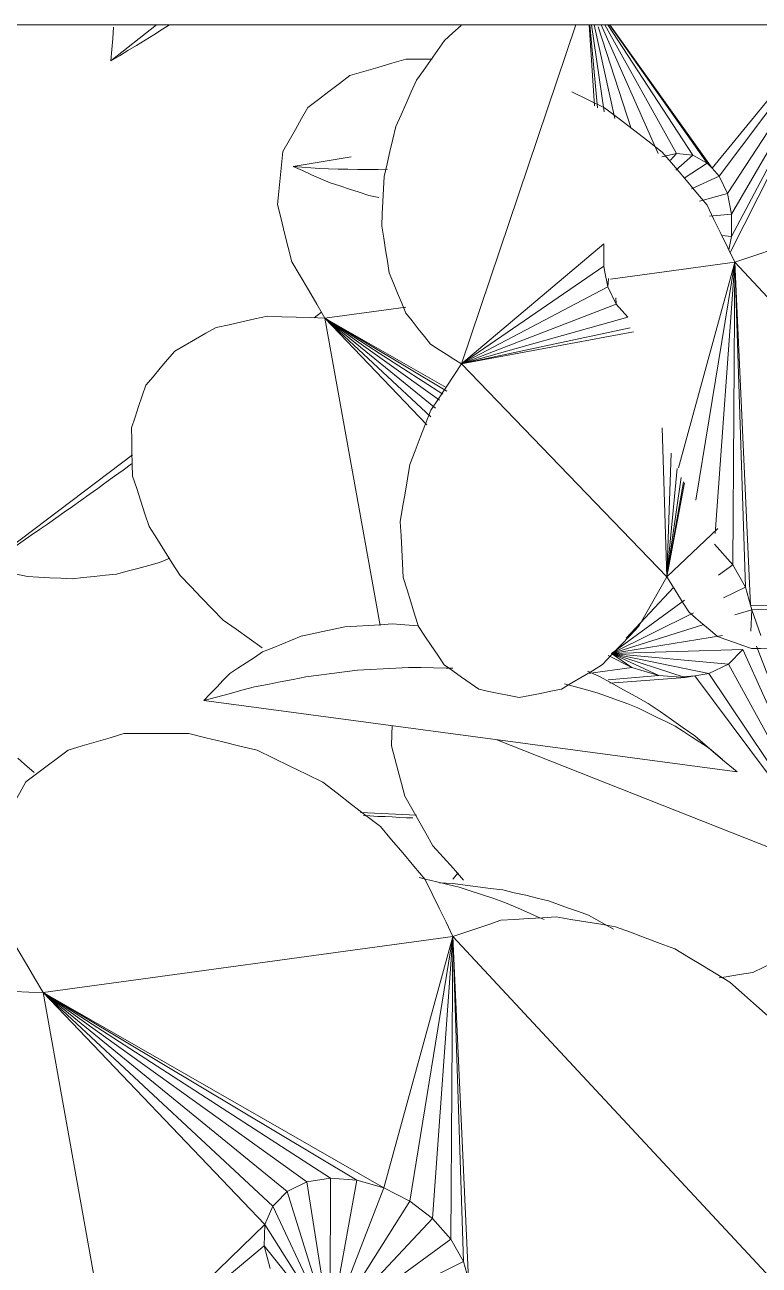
# Model space of a CAD drawing. Header units: metres. Extents: x -18.34 to -13.25, y -25.49 to -16.26.
# Drawn here: x -17.4259 to -17.3562, y -21.029 to -20.9112 of the extents above; entities that cross this region are included whole.
import ezdxf

# ---------------------------------------------------------------- set-up
doc = ezdxf.new("R2010")
doc.units = ezdxf.units.M
for name, color, linetype, lineweight in [('Importações nas famílias', 7, 'Continuous', 5), ('Quadro estrutural', 7, 'Continuous', 5), ('Vegetação', 7, 'Continuous', 5)]:
    doc.layers.add(name, color=color, linetype=linetype, lineweight=lineweight)

# ---------------------------------------------------------------- blocks, each defined once
blk = doc.blocks.new('Planta_pergolado_12200 - plantas pergolado_skp_Component_12-V2971-Pavimento 02 - Executivo')
at = {"layer": 'Importações nas famílias', "color": 9}
blk.add_line((0.16222, 0.18342), (0.16655, 0.18685), dxfattribs=at)
at = {"layer": 'Importações nas famílias', "color": 9, "flags": 128}
for points in [[(0.16249, 0.18663), (0.1624, 0.18556), (0.16231, 0.18449), (0.16222, 0.18342)], [(0.16548, 0.18538), (0.1663, 0.1859), (0.16712, 0.18643), (0.16778, 0.18685)], [(0.16222, 0.18342), (0.16303, 0.18391), (0.16385, 0.1844), (0.16466, 0.18489), (0.16548, 0.18538)]]:
    blk.add_lwpolyline(points, dxfattribs=at)
blk = doc.blocks.new('Planta_pergolado_12200 - plantas pergolado_skp_Component_16-V2973-Pavimento 02 - Executivo')
blk.add_blockref('Planta_pergolado_12200 - plantas pergolado_skp_Component_12-V2971-Pavimento 02 - Executivo', (0, 0))
blk = doc.blocks.new('Planta_pergolado_12200 - plantas pergolado_skp_-V3011-Pavimento 02 - Executivo')
blk.add_blockref('Planta_pergolado_12200 - plantas pergolado_skp_Component_16-V2973-Pavimento 02 - Executivo', (0, 0))
blk = doc.blocks.new('Planta_pergolado_12200 - plantas pergolado_skp_Component_12-V795-Pavimento 02 - Executivo')
at = {"layer": 'Importações nas famílias', "color": 9}
for p, q in [((0.16428, -0.146), (0.15015, -0.13531)), ((0.16685, -0.13578), (0.16782, -0.13621)), ((0.18222, -0.15956), (0.18151, -0.15902))]:
    blk.add_line(p, q, dxfattribs=at)
at = {"layer": 'Importações nas famílias', "color": 9, "flags": 128}
for points in [[(0.1543, -0.13445), (0.15536, -0.1344), (0.15642, -0.13434), (0.15748, -0.13429), (0.15854, -0.13424)], [(0.15854, -0.13424), (0.15959, -0.13435), (0.16065, -0.13446), (0.1617, -0.13457), (0.16275, -0.13468)], [(0.15015, -0.13531), (0.15119, -0.1351), (0.15223, -0.13488), (0.15327, -0.13467), (0.1543, -0.13445)], [(0.15313, -0.13732), (0.15239, -0.13682), (0.15164, -0.13631), (0.1509, -0.13581), (0.15015, -0.13531)], [(0.16275, -0.13468), (0.16378, -0.13496), (0.1648, -0.13523), (0.16583, -0.1355), (0.16685, -0.13578)], [(0.15622, -0.13944), (0.15544, -0.13891), (0.15467, -0.13838), (0.1539, -0.13785), (0.15313, -0.13732)], [(0.15938, -0.14167), (0.15859, -0.14111), (0.1578, -0.14056), (0.15701, -0.14), (0.15622, -0.13944)], [(0.16258, -0.14397), (0.16178, -0.1434), (0.16098, -0.14282), (0.16018, -0.14224), (0.15938, -0.14167)], [(0.16418, -0.14515), (0.16338, -0.14456), (0.16258, -0.14397)]]:
    blk.add_lwpolyline(points, dxfattribs=at)
blk = doc.blocks.new('Planta_pergolado_12200 - plantas pergolado_skp_Component_12-V2087-Pavimento 02 - Executivo')
at = {"layer": 'Importações nas famílias', "color": 9}
for p, q in [((0.19468, -0.10571), (0.1952, -0.1063)), ((0.19123, -0.1118), (0.18591, -0.11203)), ((0.19089, -0.11153), (0.19029, -0.11155))]:
    blk.add_line(p, q, dxfattribs=at)
at = {"layer": 'Importações nas famílias', "color": 9, "flags": 128}
for points in [[(0.18757, -0.11168), (0.18682, -0.11172), (0.18621, -0.11175)], [(0.19029, -0.11155), (0.18961, -0.11158), (0.18893, -0.11162), (0.18825, -0.11165), (0.18757, -0.11168)]]:
    blk.add_lwpolyline(points, dxfattribs=at)
blk = doc.blocks.new('Planta_pergolado_12200 - plantas pergolado_skp_Component_17-V3033-Pavimento 02 - Executivo')
at = {"layer": 'Importações nas famílias', "color": 9}
for p, q in [((0.10722, 0.13369), (0.10822, 0.13432)), ((0.10098, 0.12828), (0.10179, 0.12916)), ((0.1006, 0.12756), (0.10098, 0.12828)), ((0.13057, 0.11964), (0.13336, 0.12009)), ((0.13261, 0.11871), (0.13336, 0.12009)), ((0.1327, 0.11871), (0.13336, 0.12009)), ((0.13283, 0.11871), (0.13336, 0.12009)), ((0.13293, 0.1187), (0.13336, 0.12009)), ((0.13336, 0.12009), (0.133, 0.1187)), ((0.13336, 0.12009), (0.13303, 0.1187)), ((0.13406, 0.11865), (0.13336, 0.12009)), ((0.15135, 0.11902), (0.15224, 0.11823)), ((0.11264, 0.11679), (0.11796, 0.11764)), ((0.12195, 0.09921), (0.12787, 0.11004)), ((0.12307, 0.09857), (0.12837, 0.10965)), ((0.12461, 0.09706), (0.12916, 0.10904)), ((0.12572, 0.09518), (0.12982, 0.10854)), ((0.13026, 0.1082), (0.12632, 0.09307)), ((0.13048, 0.10803), (0.12638, 0.09088)), ((0.14622, 0.09397), (0.13954, 0.10753)), ((0.11315, 0.10415), (0.11914, 0.10015)), ((0.11331, 0.10465), (0.12195, 0.09921)), ((0.11286, 0.1032), (0.11702, 0.10011)), ((0.1124, 0.10174), (0.11499, 0.09949)), ((0.11142, 0.10019), (0.11318, 0.09836)), ((0.11633, 0.09163), (0.11914, 0.10015)), ((0.11702, 0.10011), (0.11914, 0.10015)), ((0.11914, 0.10015), (0.1212, 0.09963)), ((0.11318, 0.09836), (0.11499, 0.09949)), ((0.11499, 0.09949), (0.11702, 0.10011)), ((0.11499, 0.09949), (0.11633, 0.09163)), ((0.11702, 0.10011), (0.11633, 0.09163)), ((0.1212, 0.09963), (0.11633, 0.09163)), ((0.1212, 0.09963), (0.12195, 0.09921)), ((0.12195, 0.09921), (0.12307, 0.09857)), ((0.11036, 0.0985), (0.11172, 0.09677)), ((0.11259, 0.09772), (0.11318, 0.09836)), ((0.11633, 0.09163), (0.11318, 0.09836)), ((0.11633, 0.09163), (0.12307, 0.09857)), ((0.12307, 0.09857), (0.12461, 0.09706)), ((0.10922, 0.09711), (0.11071, 0.09485)), ((0.11071, 0.09485), (0.11172, 0.09677)), ((0.11172, 0.09677), (0.11259, 0.09772)), ((0.11172, 0.09677), (0.11633, 0.09163)), ((0.11633, 0.09163), (0.12461, 0.09706)), ((0.12461, 0.09706), (0.12572, 0.09518)), ((0.11028, 0.09052), (0.10761, 0.09562)), ((0.10825, 0.09615), (0.11022, 0.09272)), ((0.11022, 0.09272), (0.11071, 0.09485)), ((0.11633, 0.09163), (0.11071, 0.09485)), ((0.11633, 0.09163), (0.12572, 0.09518)), ((0.12572, 0.09518), (0.12632, 0.09307)), ((0.11633, 0.09163), (0.12632, 0.09307)), ((0.12632, 0.09307), (0.12638, 0.09088)), ((0.11633, 0.09163), (0.11022, 0.09272)), ((0.11028, 0.09052), (0.11022, 0.09272)), ((0.11633, 0.09163), (0.11028, 0.09052)), ((0.11088, 0.08842), (0.11633, 0.09163)), ((0.11633, 0.09163), (0.11199, 0.08654)), ((0.11633, 0.09163), (0.11353, 0.08502)), ((0.11633, 0.09163), (0.1154, 0.08397)), ((0.11633, 0.09163), (0.11746, 0.08344)), ((0.11633, 0.09163), (0.11958, 0.08349)), ((0.11633, 0.09163), (0.12161, 0.0841)), ((0.11633, 0.09163), (0.12342, 0.08524)), ((0.11633, 0.09163), (0.12488, 0.08683)), ((0.11633, 0.09163), (0.12589, 0.08875)), ((0.11633, 0.09163), (0.12638, 0.09088)), ((0.12638, 0.09088), (0.12628, 0.09045)), ((0.12638, 0.09088), (0.13927, 0.08863)), ((0.11028, 0.09052), (0.10741, 0.08848)), ((0.11088, 0.08842), (0.11028, 0.09052)), ((0.12628, 0.09045), (0.12504, 0.07169)), ((0.12628, 0.09045), (0.12589, 0.08875)), ((0.13917, 0.08844), (0.12628, 0.09045)), ((0.11088, 0.08842), (0.10825, 0.0869)), ((0.1111, 0.08804), (0.11088, 0.08842)), ((0.12589, 0.08875), (0.12488, 0.08683)), ((0.12589, 0.08875), (0.12492, 0.07152)), ((0.1111, 0.08804), (0.11199, 0.08654)), ((0.10874, 0.08508), (0.11199, 0.08654)), ((0.11199, 0.08654), (0.11353, 0.08502)), ((0.12488, 0.08683), (0.12342, 0.08524)), ((0.12488, 0.08683), (0.12454, 0.07096)), ((0.10915, 0.08351), (0.11353, 0.08502)), ((0.11353, 0.08502), (0.1154, 0.08397)), ((0.12342, 0.08524), (0.12161, 0.0841)), ((0.12342, 0.08524), (0.12397, 0.07013)), ((0.1154, 0.08397), (0.10945, 0.08235)), ((0.1154, 0.08397), (0.11746, 0.08344)), ((0.12161, 0.0841), (0.11958, 0.08349)), ((0.12161, 0.0841), (0.12332, 0.0692)), ((0.10945, 0.08133), (0.11958, 0.08349)), ((0.11746, 0.08344), (0.10945, 0.0816)), ((0.11746, 0.08344), (0.11958, 0.08349)), ((0.11958, 0.08349), (0.12271, 0.06832)), ((0.13785, 0.07452), (0.13914, 0.07585)), ((0.11922, 0.06327), (0.10663, 0.06996)), ((0.12264, 0.05678), (0.12209, 0.05553))]:
    blk.add_line(p, q, dxfattribs=at)
at = {"layer": 'Importações nas famílias', "color": 9, "flags": 128}
for points in [[(0.10822, 0.13432), (0.10935, 0.13466), (0.11047, 0.135), (0.1116, 0.13534), (0.11273, 0.13568)], [(0.11273, 0.13568), (0.1139, 0.13571), (0.11508, 0.13573), (0.11625, 0.13576), (0.11743, 0.13578)], [(0.11743, 0.13578), (0.11857, 0.13549), (0.11972, 0.1352), (0.12086, 0.13491), (0.122, 0.13463)], [(0.122, 0.13463), (0.12304, 0.13404), (0.12407, 0.13345), (0.12511, 0.13287), (0.12614, 0.13228)], [(0.12614, 0.13228), (0.12699, 0.13144), (0.12785, 0.1306), (0.1287, 0.12976), (0.12955, 0.12892)], [(0.12955, 0.12892), (0.13017, 0.12788), (0.13079, 0.12684), (0.1314, 0.1258), (0.13202, 0.12476)], [(0.13202, 0.12476), (0.13235, 0.12359), (0.13269, 0.12242), (0.13302, 0.12125), (0.13336, 0.12009)], [(0.13336, 0.12009), (0.13447, 0.12049), (0.13557, 0.12089), (0.13668, 0.12129), (0.13779, 0.12169)], [(0.13779, 0.12169), (0.13896, 0.12178), (0.14013, 0.12187), (0.14131, 0.12196), (0.14248, 0.12205)], [(0.14248, 0.12205), (0.14363, 0.12182), (0.14479, 0.12159), (0.14595, 0.12136), (0.1471, 0.12114)], [(0.1471, 0.12114), (0.14816, 0.12061), (0.14923, 0.12008), (0.15029, 0.11955), (0.15135, 0.11902)], [(0.1534, 0.1172), (0.15403, 0.11664), (0.15493, 0.11585)], [(0.09071, 0.05669), (0.09023, 0.05799), (0.08975, 0.05929), (0.08927, 0.06058), (0.08879, 0.06188)], [(0.12805, 0.05758), (0.12711, 0.05833), (0.12646, 0.05885)], [(0.094, 0.05229), (0.09318, 0.05339), (0.09236, 0.05449), (0.09153, 0.05559), (0.09071, 0.05669)], [(0.13131, 0.05617), (0.13022, 0.05664), (0.12913, 0.05711), (0.12805, 0.05758)], [(0.12209, 0.05553), (0.1212, 0.05449), (0.12034, 0.05348)], [(0.09619, 0.05067), (0.0951, 0.05148), (0.094, 0.05229)]]:
    blk.add_lwpolyline(points, dxfattribs=at)
blk = doc.blocks.new('Planta_pergolado_12200 - plantas pergolado_skp_Component_16-V3034-Pavimento 02 - Executivo')
at = {"extrusion": (0, 0, -1), "zscale": -1, "rotation": 180}
for name in ['Planta_pergolado_12200 - plantas pergolado_skp_Component_12-V795-Pavimento 02 - Executivo', 'Planta_pergolado_12200 - plantas pergolado_skp_Component_12-V2087-Pavimento 02 - Executivo']:
    blk.add_blockref(name, (0, 0), dxfattribs=at)
blk.add_blockref('Planta_pergolado_12200 - plantas pergolado_skp_Component_17-V3033-Pavimento 02 - Executivo', (0, 0))
blk = doc.blocks.new('Planta_pergolado_12200 - plantas pergolado_skp_-V3068-Pavimento 02 - Executivo')
blk.add_blockref('Planta_pergolado_12200 - plantas pergolado_skp_Component_16-V3034-Pavimento 02 - Executivo', (0, 0))
blk = doc.blocks.new('Planta_pergolado_12200 - plantas pergolado_skp_-V3129-Pavimento 02 - Executivo')
for name in ['Planta_pergolado_12200 - plantas pergolado_skp_-V3011-Pavimento 02 - Executivo', 'Planta_pergolado_12200 - plantas pergolado_skp_-V3068-Pavimento 02 - Executivo']:
    blk.add_blockref(name, (0, 0))
blk = doc.blocks.new('Planta_pergolado_12200 - plantas pergolado_skp_Component_12-V1294-Pavimento 02 - Executivo')
at = {"layer": 'Importações nas famílias', "color": 9}
for p, q in [((0.18671, -0.17065), (0.18766, -0.17046)), ((0.17952, -0.17339), (0.18504, -0.17431))]:
    blk.add_line(p, q, dxfattribs=at)
at = {"layer": 'Importações nas famílias', "color": 9, "flags": 128}
for points in [[(0.18304, -0.17183), (0.18396, -0.17154), (0.18488, -0.17124), (0.1858, -0.17095), (0.18671, -0.17065)], [(0.17952, -0.17339), (0.1804, -0.173), (0.18128, -0.17261), (0.18216, -0.17222), (0.18304, -0.17183)], [(0.18659, -0.1731), (0.18566, -0.17311), (0.18473, -0.17313), (0.1838, -0.17314), (0.18287, -0.17316)], [(0.18848, -0.17315), (0.18759, -0.17312), (0.18659, -0.1731)], [(0.18287, -0.17316), (0.18203, -0.17321), (0.1812, -0.17327), (0.18036, -0.17333), (0.17952, -0.17339)]]:
    blk.add_lwpolyline(points, dxfattribs=at)
blk = doc.blocks.new('Planta_pergolado_12200 - plantas pergolado_skp_Component_17-V3342-Pavimento 02 - Executivo')
at = {"layer": 'Importações nas famílias', "color": 9}
for p, q in [((0.20637, 0.18685), (0.19552, 0.15464)), ((0.20813, 0.17915), (0.20761, 0.18685)), ((0.20769, 0.18685), (0.20843, 0.17896)), ((0.20785, 0.18685), (0.20905, 0.17859)), ((0.20809, 0.18685), (0.21007, 0.17796)), ((0.20847, 0.18664), (0.2116, 0.17701)), ((0.20876, 0.18685), (0.21417, 0.17464)), ((0.20912, 0.18685), (0.21593, 0.17464)), ((0.2094, 0.18685), (0.21746, 0.17446)), ((0.20957, 0.18685), (0.21884, 0.17372)), ((0.20959, 0.18685), (0.21929, 0.17322)), ((0.21929, 0.17322), (0.23044, 0.18685)), ((0.21996, 0.17248), (0.23075, 0.18685)), ((0.22074, 0.17083), (0.23121, 0.18685)), ((0.2319, 0.18685), (0.22101, 0.16522)), ((0.23178, 0.18685), (0.22113, 0.16675)), ((0.22114, 0.16887), (0.23155, 0.18685)), ((0.23792, 0.16467), (0.23488, 0.18685)), ((0.21451, 0.17431), (0.21593, 0.17464)), ((0.21593, 0.17464), (0.21535, 0.174)), ((0.21584, 0.17305), (0.21746, 0.17446)), ((0.21593, 0.17464), (0.21746, 0.17446)), ((0.21746, 0.17446), (0.21884, 0.17372)), ((0.21884, 0.17372), (0.21665, 0.17229)), ((0.21884, 0.17372), (0.21929, 0.17322)), ((0.21929, 0.17322), (0.21996, 0.17248)), ((0.21733, 0.17128), (0.21996, 0.17248)), ((0.21996, 0.17248), (0.22074, 0.17083)), ((0.2181, 0.1701), (0.22074, 0.17083)), ((0.22074, 0.17083), (0.22114, 0.16887)), ((0.21904, 0.16868), (0.22114, 0.16887)), ((0.22114, 0.16887), (0.22113, 0.16675)), ((0.22022, 0.16684), (0.22113, 0.16675)), ((0.22113, 0.16675), (0.22088, 0.16549)), ((0.20902, 0.16604), (0.19552, 0.15464)), ((0.20901, 0.16392), (0.20902, 0.16604)), ((0.20901, 0.16392), (0.19552, 0.15464)), ((0.20909, 0.16353), (0.20901, 0.16392)), ((0.20909, 0.16353), (0.20941, 0.16197)), ((0.20947, 0.16277), (0.20941, 0.16197)), ((0.24531, 0.16268), (0.24456, 0.16187)), ((0.19552, 0.15464), (0.20941, 0.16197)), ((0.20941, 0.16197), (0.21019, 0.16031)), ((0.19552, 0.15464), (0.21019, 0.16031)), ((0.21016, 0.16093), (0.21019, 0.16031)), ((0.21019, 0.16031), (0.21131, 0.15908)), ((0.21131, 0.15908), (0.19552, 0.15464)), ((0.21151, 0.15808), (0.19552, 0.15464)), ((0.19552, 0.15464), (0.21182, 0.1577)), ((0.21501, 0.13441), (0.19552, 0.15464)), ((0.21454, 0.14856), (0.21501, 0.13441)), ((0.21541, 0.14617), (0.21501, 0.13441)), ((0.21598, 0.1447), (0.21501, 0.13441)), ((0.21635, 0.14385), (0.21501, 0.13441)), ((0.21658, 0.14344), (0.21501, 0.13441)), ((0.21667, 0.14336), (0.21501, 0.13441)), ((0.21501, 0.13441), (0.21984, 0.13901))]:
    blk.add_line(p, q, dxfattribs=at)
at = {"layer": 'Importações nas famílias', "color": 9, "flags": 128}
for points in [[(0.19388, 0.18535), (0.19467, 0.18607), (0.19547, 0.18678)], [(0.24793, 0.18671), (0.2484, 0.18583), (0.24888, 0.18496)], [(0.19123, 0.18158), (0.19189, 0.18252), (0.19256, 0.18347), (0.19322, 0.18441), (0.19388, 0.18535)], [(0.24888, 0.18496), (0.24915, 0.1839), (0.24941, 0.18285), (0.24968, 0.18179), (0.24994, 0.18074)], [(0.18928, 0.17719), (0.18977, 0.17829), (0.19026, 0.17938), (0.19074, 0.18048), (0.19123, 0.18158)], [(0.24994, 0.18074), (0.24998, 0.17957), (0.25002, 0.17841), (0.25006, 0.17725), (0.2501, 0.17608)], [(0.18816, 0.17245), (0.18844, 0.17364), (0.18872, 0.17482), (0.189, 0.176), (0.18928, 0.17719)], [(0.2501, 0.17608), (0.24991, 0.17489), (0.24971, 0.17369), (0.24952, 0.1725), (0.24933, 0.1713)], [(0.18794, 0.16771), (0.18799, 0.1689), (0.18805, 0.17008), (0.1881, 0.17127), (0.18816, 0.17245)], [(0.24933, 0.1713), (0.24892, 0.17016), (0.24851, 0.16902), (0.24811, 0.16788), (0.2477, 0.16674)], [(0.18864, 0.16328), (0.18847, 0.16439), (0.18829, 0.16549), (0.18812, 0.1666), (0.18794, 0.16771)], [(0.2477, 0.16674), (0.2471, 0.16572), (0.2465, 0.16471), (0.2459, 0.1637), (0.24531, 0.16268)], [(0.19022, 0.15946), (0.18983, 0.16041), (0.18943, 0.16137), (0.18904, 0.16232), (0.18864, 0.16328)], [(0.19257, 0.15651), (0.19198, 0.15725), (0.19139, 0.15799), (0.19081, 0.15872), (0.19022, 0.15946)], [(0.19552, 0.15464), (0.19478, 0.15511), (0.19404, 0.15558), (0.1933, 0.15605), (0.19257, 0.15651)], [(0.19259, 0.15024), (0.19332, 0.15134), (0.19405, 0.15244), (0.19479, 0.15354), (0.19552, 0.15464)], [(0.1906, 0.14509), (0.1911, 0.14638), (0.19159, 0.14766), (0.19209, 0.14895), (0.19259, 0.15024)], [(0.1897, 0.13964), (0.18992, 0.14101), (0.19015, 0.14237), (0.19037, 0.14373), (0.1906, 0.14509)], [(0.18998, 0.13437), (0.18991, 0.13569), (0.18984, 0.13701), (0.18977, 0.13832), (0.1897, 0.13964)], [(0.19141, 0.12971), (0.19105, 0.13087), (0.19069, 0.13204), (0.19034, 0.1332), (0.18998, 0.13437)], [(0.21501, 0.13441), (0.21434, 0.13325), (0.21367, 0.13208), (0.21301, 0.13091), (0.21234, 0.12975)], [(0.21707, 0.13109), (0.21655, 0.13192), (0.21604, 0.13275), (0.21553, 0.13358), (0.21501, 0.13441)], [(0.2198, 0.12877), (0.21911, 0.12935), (0.21843, 0.12993), (0.21775, 0.13051), (0.21707, 0.13109)], [(0.19387, 0.12607), (0.19326, 0.12698), (0.19264, 0.12789), (0.19203, 0.1288), (0.19141, 0.12971)], [(0.21234, 0.12975), (0.21148, 0.12883), (0.21062, 0.12792), (0.20976, 0.12701), (0.2089, 0.12609)], [(0.22302, 0.12761), (0.22221, 0.1279), (0.22141, 0.12819), (0.2206, 0.12848), (0.2198, 0.12877)], [(0.22476, 0.12765), (0.22389, 0.12763), (0.22302, 0.12761)], [(0.19715, 0.12375), (0.19633, 0.12433), (0.19551, 0.12491), (0.19469, 0.12549), (0.19387, 0.12607)], [(0.2089, 0.12609), (0.20793, 0.12551), (0.20695, 0.12493), (0.20598, 0.12435), (0.205, 0.12377)], [(0.20097, 0.12296), (0.20002, 0.12316), (0.19906, 0.12336), (0.19811, 0.12355), (0.19715, 0.12375)], [(0.205, 0.12377), (0.20399, 0.12357), (0.20299, 0.12336), (0.20198, 0.12316), (0.20097, 0.12296)]]:
    blk.add_lwpolyline(points, dxfattribs=at)
blk = doc.blocks.new('Planta_pergolado_12200 - plantas pergolado_skp_Component_16-V3343-Pavimento 02 - Executivo')
blk.add_blockref('Planta_pergolado_12200 - plantas pergolado_skp_Component_17-V3342-Pavimento 02 - Executivo', (0, 0))
at = {"extrusion": (0, 0, -1), "zscale": -1, "rotation": 180}
blk.add_blockref('Planta_pergolado_12200 - plantas pergolado_skp_Component_12-V1294-Pavimento 02 - Executivo', (0, 0), dxfattribs=at)
blk = doc.blocks.new('Planta_pergolado_12200 - plantas pergolado_skp_Component_17-V2453-Pavimento 02 - Executivo')
at = {"layer": 'Importações nas famílias', "color": 9}
for p, q in [((0.18301, -0.06312), (0.17677, -0.07088)), ((0.18301, -0.06312), (0.17685, -0.07291)), ((0.1776, -0.07467), (0.18301, -0.06312)), ((0.18301, -0.06312), (0.17895, -0.07606)), ((0.18301, -0.06312), (0.18082, -0.07696)), ((0.18301, -0.06312), (0.18308, -0.07733)), ((0.18301, -0.06312), (0.18558, -0.07714)), ((0.18301, -0.06312), (0.18814, -0.07639)), ((0.18301, -0.06312), (0.19059, -0.07515)), ((0.18301, -0.06312), (0.19276, -0.07349)), ((0.18301, -0.06312), (0.19451, -0.07154)), ((0.18301, -0.06312), (0.19571, -0.06941)), ((0.16103, -0.06576), (0.15579, -0.09495)), ((0.17685, -0.07291), (0.16885, -0.06517)), ((0.16967, -0.06497), (0.17677, -0.07088)), ((0.1947, -0.10026), (0.22524, -0.06741)), ((0.19618, -0.06769), (0.1947, -0.10026)), ((0.19618, -0.06769), (0.19571, -0.06941)), ((0.17677, -0.07088), (0.17735, -0.06874)), ((0.19571, -0.06941), (0.19451, -0.07154)), ((0.19571, -0.06941), (0.1947, -0.10026)), ((0.17685, -0.07291), (0.17677, -0.07088)), ((0.19451, -0.07154), (0.19276, -0.07349)), ((0.19451, -0.07154), (0.1947, -0.10026)), ((0.17685, -0.07291), (0.15579, -0.09495)), ((0.1776, -0.07467), (0.17685, -0.07291)), ((0.19276, -0.07349), (0.19059, -0.07515)), ((0.19276, -0.07349), (0.1947, -0.10026)), ((0.1776, -0.07467), (0.15579, -0.09495)), ((0.17787, -0.07495), (0.1776, -0.07467)), ((0.17787, -0.07495), (0.17895, -0.07606)), ((0.19059, -0.07515), (0.18814, -0.07639)), ((0.19059, -0.07515), (0.1947, -0.10026)), ((0.15579, -0.09495), (0.17895, -0.07606)), ((0.15579, -0.09495), (0.18814, -0.07639)), ((0.17895, -0.07606), (0.18082, -0.07696)), ((0.18558, -0.07714), (0.18814, -0.07639)), ((0.18814, -0.07639), (0.1947, -0.10026)), ((0.15579, -0.09495), (0.18082, -0.07696)), ((0.18558, -0.07714), (0.15579, -0.09495)), ((0.18308, -0.07733), (0.15579, -0.09495)), ((0.18082, -0.07696), (0.18308, -0.07733)), ((0.18308, -0.07733), (0.18558, -0.07714)), ((0.1947, -0.10026), (0.15579, -0.09495))]:
    blk.add_line(p, q, dxfattribs=at)
at = {"layer": 'Importações nas famílias', "color": 9, "flags": 128}
for points in [[(0.22546, -0.09197), (0.22434, -0.09296), (0.22322, -0.09395), (0.2221, -0.09495), (0.22098, -0.09594)], [(0.15579, -0.09495), (0.15443, -0.09499), (0.15307, -0.09504), (0.1517, -0.09508), (0.15034, -0.09513)], [(0.15265, -0.10031), (0.15344, -0.09897), (0.15422, -0.09763), (0.15501, -0.09629), (0.15579, -0.09495)], [(0.22098, -0.09594), (0.21968, -0.09673), (0.21837, -0.09752), (0.21706, -0.0983), (0.21575, -0.09909)], [(0.21575, -0.09909), (0.21435, -0.09962), (0.21294, -0.10015), (0.21154, -0.10067), (0.21013, -0.1012)], [(0.1947, -0.10026), (0.19404, -0.10162), (0.19338, -0.10297), (0.19272, -0.10433), (0.19205, -0.10569)], [(0.19923, -0.10181), (0.1981, -0.10142), (0.19697, -0.10103), (0.19583, -0.10065), (0.1947, -0.10026)], [(0.21013, -0.1012), (0.20872, -0.10143), (0.20731, -0.10166), (0.2059, -0.10189), (0.20449, -0.10213)], [(0.20449, -0.10213), (0.20318, -0.10205), (0.20186, -0.10197), (0.20055, -0.10189), (0.19923, -0.10181)], [(0.19205, -0.10569), (0.19099, -0.10695), (0.18993, -0.1082), (0.18887, -0.10946), (0.18781, -0.11072)], [(0.18781, -0.11072), (0.18644, -0.11177), (0.18508, -0.11282), (0.18371, -0.11388), (0.18234, -0.11493)], [(0.15416, -0.11496), (0.15357, -0.11391), (0.15298, -0.11286), (0.15239, -0.11181), (0.1518, -0.11076)], [(0.15817, -0.11797), (0.15717, -0.11722), (0.15617, -0.11647), (0.15516, -0.11571), (0.15416, -0.11496)], [(0.18234, -0.11493), (0.18078, -0.11569), (0.17922, -0.11644), (0.17766, -0.1172), (0.1761, -0.11795)], [(0.16347, -0.11955), (0.16215, -0.11915), (0.16082, -0.11876), (0.15949, -0.11837), (0.15817, -0.11797)], [(0.1761, -0.11795), (0.17448, -0.11835), (0.17286, -0.11875), (0.17124, -0.11914), (0.16962, -0.11954)], [(0.16962, -0.11954), (0.16809, -0.11954), (0.16655, -0.11954), (0.16501, -0.11954), (0.16347, -0.11955)]]:
    blk.add_lwpolyline(points, dxfattribs=at)
blk = doc.blocks.new('Planta_pergolado_12200 - plantas pergolado_skp_Component_16-V3359-Pavimento 02 - Executivo')
at = {"extrusion": (0, 0, -1), "zscale": -1, "rotation": 180}
blk.add_blockref('Planta_pergolado_12200 - plantas pergolado_skp_Component_17-V2453-Pavimento 02 - Executivo', (0, 0), dxfattribs=at)
blk = doc.blocks.new('Planta_pergolado_12200 - plantas pergolado_skp_Component_12-V2466-Pavimento 02 - Executivo')
at = {"layer": 'Importações nas famílias', "color": 9}
for p, q in [((0.17104, -0.12268), (0.22166, -0.11591)), ((0.20853, -0.125), (0.20746, -0.12547))]:
    blk.add_line(p, q, dxfattribs=at)
at = {"layer": 'Importações nas famílias', "color": 9, "flags": 128}
for points in [[(0.21893, -0.11821), (0.21961, -0.11763), (0.22029, -0.11706), (0.22097, -0.11649), (0.22166, -0.11591)], [(0.22029, -0.11708), (0.21965, -0.11762), (0.21865, -0.11848), (0.21765, -0.11934)], [(0.21578, -0.12024), (0.21657, -0.11973), (0.21735, -0.11923), (0.21814, -0.11872), (0.21893, -0.11821)], [(0.21765, -0.11934), (0.21655, -0.1201), (0.21545, -0.12087), (0.21435, -0.12163), (0.21324, -0.12239)], [(0.21226, -0.12199), (0.21314, -0.12155), (0.21402, -0.12111), (0.2149, -0.12068), (0.21578, -0.12024)], [(0.2084, -0.12342), (0.20937, -0.12306), (0.21033, -0.1227), (0.2113, -0.12235), (0.21226, -0.12199)], [(0.21324, -0.12239), (0.21207, -0.12305), (0.21089, -0.1237), (0.20971, -0.12435), (0.20853, -0.125)], [(0.17352, -0.12524), (0.1729, -0.1246), (0.17228, -0.12396), (0.17166, -0.12332), (0.17104, -0.12268)], [(0.17104, -0.12268), (0.17224, -0.123), (0.17345, -0.12332), (0.17465, -0.12365), (0.17586, -0.12397)], [(0.20529, -0.12426), (0.20633, -0.12398), (0.20736, -0.1237), (0.2084, -0.12342)], [(0.17586, -0.12397), (0.17708, -0.12421), (0.1783, -0.12445), (0.17952, -0.12469), (0.18074, -0.12493)], [(0.17663, -0.12729), (0.17585, -0.12678), (0.17507, -0.12626), (0.17429, -0.12575), (0.17352, -0.12524)], [(0.18074, -0.12493), (0.18196, -0.12508), (0.18319, -0.12524), (0.18441, -0.12539), (0.18563, -0.12555)], [(0.18563, -0.12555), (0.18685, -0.12561), (0.18806, -0.12568), (0.18927, -0.12575), (0.19048, -0.12582)], [(0.19048, -0.12582), (0.19167, -0.1258), (0.19286, -0.12578), (0.19405, -0.12576), (0.1947, -0.12575)], [(0.18029, -0.12878), (0.17937, -0.12841), (0.17846, -0.12803), (0.17754, -0.12766), (0.17663, -0.12729)], [(0.18443, -0.12967), (0.18339, -0.12945), (0.18236, -0.12923), (0.18132, -0.129), (0.18029, -0.12878)], [(0.18894, -0.12995), (0.18781, -0.12988), (0.18668, -0.12981), (0.18556, -0.12974), (0.18443, -0.12967)], [(0.19133, -0.12978), (0.19013, -0.12987), (0.18894, -0.12995)]]:
    blk.add_lwpolyline(points, dxfattribs=at)
blk = doc.blocks.new('Planta_pergolado_12200 - plantas pergolado_skp_Component_12-V2467-Pavimento 02 - Executivo')
at = {"layer": 'Importações nas famílias', "color": 9}
blk.add_line((0.19468, -0.10531), (0.19341, -0.10536), dxfattribs=at)
at = {"layer": 'Importações nas famílias', "color": 9, "flags": 128}
for points in [[(0.20995, -0.10098), (0.20915, -0.10142), (0.20836, -0.10185), (0.20756, -0.10228)], [(0.19954, -0.10354), (0.20061, -0.10308), (0.20167, -0.10261), (0.20273, -0.10215), (0.20334, -0.10188)], [(0.20756, -0.10228), (0.20661, -0.10263), (0.20566, -0.10297), (0.20471, -0.10332), (0.20376, -0.10367)], [(0.19527, -0.10497), (0.19634, -0.10462), (0.19741, -0.10426), (0.19848, -0.1039), (0.19954, -0.10354)], [(0.19943, -0.10469), (0.19825, -0.10484), (0.19706, -0.105), (0.19587, -0.10515), (0.19468, -0.10531)], [(0.20376, -0.10367), (0.20268, -0.10392), (0.2016, -0.10418), (0.20052, -0.10443), (0.19943, -0.10469)], [(0.19148, -0.10586), (0.19209, -0.10572), (0.19315, -0.10547), (0.19421, -0.10522), (0.19527, -0.10497)]]:
    blk.add_lwpolyline(points, dxfattribs=at)
blk = doc.blocks.new('Planta_pergolado_12200 - plantas pergolado_skp_Component_17-V3368-Pavimento 02 - Executivo')
at = {"layer": 'Importações nas famílias', "color": 9}
for p, q in [((0.22145, 0.1643), (0.20966, 0.16269)), ((0.21609, 0.14479), (0.22145, 0.1643)), ((0.21775, 0.14169), (0.22145, 0.1643)), ((0.21958, 0.13854), (0.22145, 0.1643)), ((0.22126, 0.13558), (0.22145, 0.1643)), ((0.22145, 0.1643), (0.25199, 0.13146)), ((0.22247, 0.13345), (0.22145, 0.1643)), ((0.22293, 0.13174), (0.22145, 0.1643)), ((0.19021, 0.16004), (0.18255, 0.15899)), ((0.19372, 0.15178), (0.18255, 0.15899)), ((0.18255, 0.15899), (0.19341, 0.15119)), ((0.18255, 0.15899), (0.19303, 0.15044)), ((0.19412, 0.15207), (0.18255, 0.15899)), ((0.18255, 0.15899), (0.19405, 0.15239)), ((0.18779, 0.12981), (0.18255, 0.15899)), ((0.19222, 0.14887), (0.18255, 0.15899)), ((0.19261, 0.14963), (0.18255, 0.15899)), ((0.22126, 0.13558), (0.21951, 0.13754)), ((0.2199, 0.13458), (0.22126, 0.13558)), ((0.22247, 0.13345), (0.22126, 0.13558)), ((0.21113, 0.12861), (0.21563, 0.13341)), ((0.22038, 0.13242), (0.22247, 0.13345)), ((0.22293, 0.13174), (0.22247, 0.13345)), ((0.20976, 0.12716), (0.21667, 0.13222)), ((0.20976, 0.12716), (0.21752, 0.131)), ((0.22146, 0.13081), (0.22305, 0.1313)), ((0.22305, 0.1313), (0.22293, 0.13174)), ((0.25199, 0.13146), (0.22293, 0.13174)), ((0.22296, 0.12928), (0.22305, 0.1313)), ((0.22305, 0.1313), (0.25199, 0.13146)), ((0.22391, 0.12885), (0.22305, 0.1313)), ((0.20976, 0.12716), (0.21851, 0.12989)), ((0.20976, 0.12716), (0.22028, 0.12885)), ((0.20976, 0.12716), (0.22221, 0.12752)), ((0.22086, 0.12613), (0.22221, 0.12752)), ((0.22221, 0.12752), (0.23195, 0.10584)), ((0.23195, 0.10584), (0.22351, 0.12785)), ((0.20942, 0.12694), (0.21168, 0.1258)), ((0.20976, 0.12716), (0.21424, 0.12505)), ((0.21673, 0.12486), (0.20976, 0.12716)), ((0.20976, 0.12716), (0.22086, 0.12613)), ((0.20976, 0.12716), (0.21899, 0.12523)), ((0.21168, 0.1258), (0.20976, 0.12716)), ((0.21899, 0.12523), (0.22086, 0.12613)), ((0.22086, 0.12613), (0.23195, 0.10584)), ((0.20752, 0.12526), (0.21168, 0.1258)), ((0.20943, 0.12463), (0.21424, 0.12505)), ((0.20958, 0.12434), (0.21673, 0.12486)), ((0.21168, 0.1258), (0.21424, 0.12505)), ((0.21424, 0.12505), (0.21673, 0.12486)), ((0.21653, 0.12492), (0.21764, 0.12501)), ((0.21673, 0.12486), (0.21764, 0.12501)), ((0.21764, 0.12501), (0.21899, 0.12523)), ((0.21764, 0.12501), (0.23195, 0.10584)), ((0.21899, 0.12523), (0.23195, 0.10584)), ((0.19887, 0.11896), (0.23195, 0.10584))]:
    blk.add_line(p, q, dxfattribs=at)
at = {"layer": 'Importações nas famílias', "color": 9, "flags": 128}
for points in [[(0.19023, 0.18359), (0.1889, 0.1832), (0.18757, 0.1828), (0.18625, 0.18241), (0.18492, 0.18202)], [(0.19273, 0.18359), (0.19176, 0.18359), (0.19023, 0.18359)], [(0.18492, 0.18202), (0.18392, 0.18126), (0.18292, 0.18051), (0.18192, 0.17976), (0.18092, 0.179)], [(0.20909, 0.17897), (0.20753, 0.17973), (0.20597, 0.18049)], [(0.18092, 0.179), (0.18033, 0.17795), (0.17974, 0.1769), (0.17914, 0.17585), (0.17855, 0.1748)], [(0.21457, 0.17476), (0.2132, 0.17582), (0.21183, 0.17687), (0.21046, 0.17792), (0.20909, 0.17897)], [(0.17855, 0.1748), (0.17842, 0.17354), (0.17829, 0.17229), (0.17817, 0.17103), (0.17804, 0.16977)], [(0.21881, 0.16973), (0.21775, 0.17099), (0.21669, 0.17225), (0.21563, 0.17351), (0.21457, 0.17476)], [(0.17804, 0.16977), (0.17838, 0.16842), (0.17872, 0.16706), (0.17906, 0.16571), (0.17941, 0.16435)], [(0.22145, 0.1643), (0.22079, 0.16566), (0.22013, 0.16702), (0.21947, 0.16837), (0.21881, 0.16973)], [(0.22599, 0.16585), (0.22485, 0.16546), (0.22372, 0.16508), (0.22259, 0.16469), (0.22145, 0.1643)], [(0.17941, 0.16435), (0.18019, 0.16301), (0.18098, 0.16167), (0.18176, 0.16033), (0.18255, 0.15899)], [(0.17709, 0.15917), (0.17588, 0.15891), (0.17466, 0.15864), (0.17344, 0.15837), (0.17223, 0.15811)], [(0.18255, 0.15899), (0.18118, 0.15904), (0.17982, 0.15908), (0.17846, 0.15913), (0.17709, 0.15917)], [(0.17223, 0.15811), (0.17124, 0.15755), (0.17026, 0.15699), (0.16927, 0.15643), (0.16829, 0.15587)], [(0.16829, 0.15587), (0.1676, 0.15506), (0.16692, 0.15425), (0.16623, 0.15343), (0.16554, 0.15262)], [(0.16554, 0.15262), (0.1652, 0.15161), (0.16486, 0.1506), (0.16452, 0.14958), (0.16418, 0.14857)], [(0.16418, 0.14857), (0.1642, 0.14743), (0.16423, 0.14629), (0.16426, 0.14514), (0.16428, 0.144)], [(0.16428, 0.144), (0.16468, 0.1428), (0.16507, 0.14161), (0.16546, 0.14041), (0.16586, 0.13922)], [(0.16586, 0.13922), (0.16659, 0.13805), (0.16732, 0.13689), (0.16805, 0.13572), (0.16879, 0.13455)], [(0.16879, 0.13455), (0.16981, 0.1335), (0.17083, 0.13244), (0.17185, 0.13138), (0.17288, 0.13032)], [(0.17288, 0.13032), (0.17412, 0.12945), (0.17536, 0.12857), (0.1766, 0.12769)], [(0.18893, 0.12029), (0.18889, 0.11949), (0.18885, 0.11837)], [(0.18885, 0.11837), (0.18917, 0.11717), (0.18949, 0.11598), (0.18981, 0.11479), (0.19013, 0.1136)], [(0.19013, 0.1136), (0.1908, 0.11242), (0.19147, 0.11124), (0.19213, 0.11007), (0.1928, 0.10889)], [(0.1928, 0.10889), (0.19377, 0.1078), (0.19474, 0.10672), (0.19571, 0.10563)], [(0.22315, 0.09685), (0.22419, 0.09736), (0.22522, 0.09786), (0.22626, 0.09836), (0.2273, 0.09886)], [(0.21998, 0.09634), (0.22064, 0.09645), (0.2219, 0.09665), (0.22315, 0.09685)]]:
    blk.add_lwpolyline(points, dxfattribs=at)
blk = doc.blocks.new('Planta_pergolado_12200 - plantas pergolado_skp_Component_16-V3369-Pavimento 02 - Executivo')
blk.add_blockref('Planta_pergolado_12200 - plantas pergolado_skp_Component_17-V3368-Pavimento 02 - Executivo', (0, 0))
at = {"extrusion": (0, 0, -1), "zscale": -1, "rotation": 180}
for name in ['Planta_pergolado_12200 - plantas pergolado_skp_Component_12-V2466-Pavimento 02 - Executivo', 'Planta_pergolado_12200 - plantas pergolado_skp_Component_12-V2467-Pavimento 02 - Executivo']:
    blk.add_blockref(name, (0, 0), dxfattribs=at)
blk = doc.blocks.new('Planta_pergolado_12200 - plantas pergolado_skp_-V3372-Pavimento 02 - Executivo')
for name in ['Planta_pergolado_12200 - plantas pergolado_skp_Component_16-V3369-Pavimento 02 - Executivo', 'Planta_pergolado_12200 - plantas pergolado_skp_Component_16-V3359-Pavimento 02 - Executivo']:
    blk.add_blockref(name, (0, 0))
blk = doc.blocks.new('Planta_pergolado_12200 - plantas pergolado_skp_-V3373-Pavimento 02 - Executivo')
for name in ['Planta_pergolado_12200 - plantas pergolado_skp_-V3372-Pavimento 02 - Executivo', 'Planta_pergolado_12200 - plantas pergolado_skp_Component_16-V3343-Pavimento 02 - Executivo']:
    blk.add_blockref(name, (0, 0))
blk = doc.blocks.new('Planta_pergolado_12200 - plantas pergolado_skp_-V3374-Pavimento 02 - Executivo')
blk.add_blockref('Planta_pergolado_12200 - plantas pergolado_skp_-V3373-Pavimento 02 - Executivo', (0, 0))
blk = doc.blocks.new('Planta_pergolado_12200 - Planta_pergolado_12200-3075656-Pavimento 02 - Executivo')
for name in ['Planta_pergolado_12200 - plantas pergolado_skp_-V3374-Pavimento 02 - Executivo', 'Planta_pergolado_12200 - plantas pergolado_skp_-V3129-Pavimento 02 - Executivo']:
    blk.add_blockref(name, (0, 0))
blk = doc.blocks.new('Tram - Tram-3151188-Pavimento 02 - Executivo')
at = {"layer": 'Quadro estrutural'}
blk.add_line((2.5, -0.05), (0, -0.05), dxfattribs=at)

msp = doc.modelspace()

# ---------------------------------------------------------------- block references
at = {"layer": 'Quadro estrutural'}
msp.add_blockref('Tram - Tram-3151188-Pavimento 02 - Executivo', (-18.21, -20.86124), dxfattribs=at)
at = {"layer": 'Vegetação', "color": 9}
msp.add_blockref('Planta_pergolado_12200 - Planta_pergolado_12200-3075656-Pavimento 02 - Executivo', (-17.58, -21.09809), dxfattribs=at)

doc.saveas('drawing.dxf')
